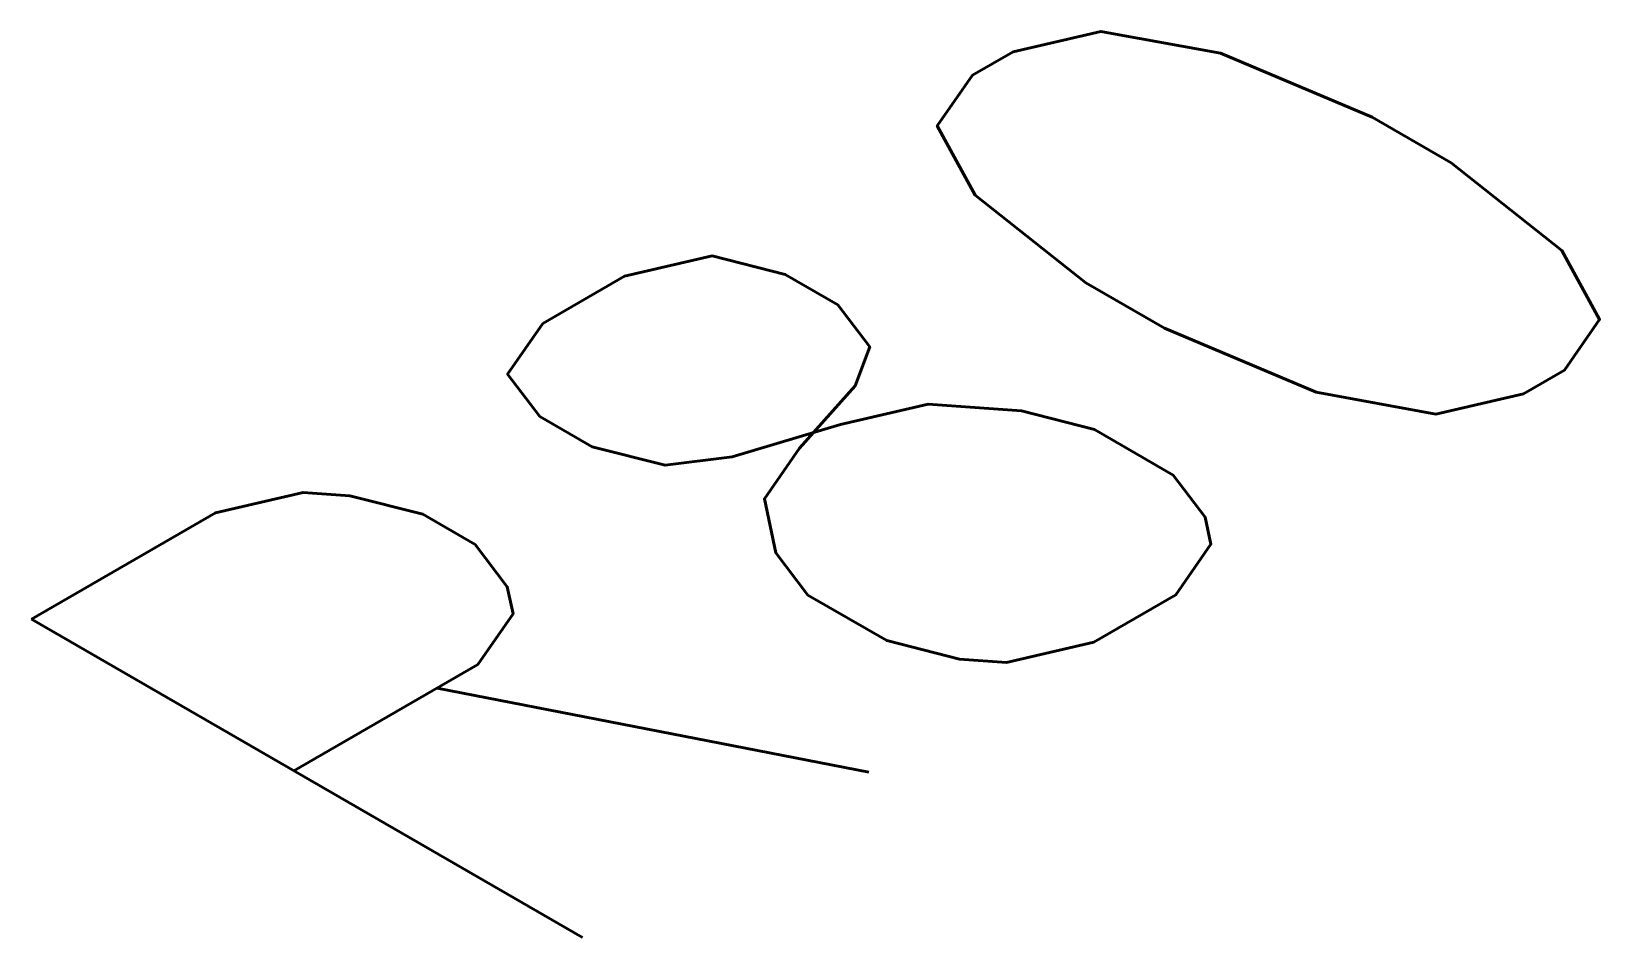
# Model space of a CAD drawing. Header units: millimetres. Extents: x -10177.241 to -10176.671, y -25.473 to -25.144.
import ezdxf

# ---------------------------------------------------------------- set-up
doc = ezdxf.new("R2010")
doc.units = ezdxf.units.MM
doc.layers.add('Tub_iso_texto_r80', color=2, linetype='Continuous')
doc.styles.add('r80', font='romans.shx')

msp = doc.modelspace()

# ---------------------------------------------------------------- texts
at = {"layer": 'Tub_iso_texto_r80', "color": 2, "linetype": 'Continuous', "style": 'r80', "oblique": 330}
msp.add_text('R80', height=0.2, rotation=29.9999, dxfattribs=at).set_placement((-10177.07025, -25.48965))

doc.saveas('drawing.dxf')
